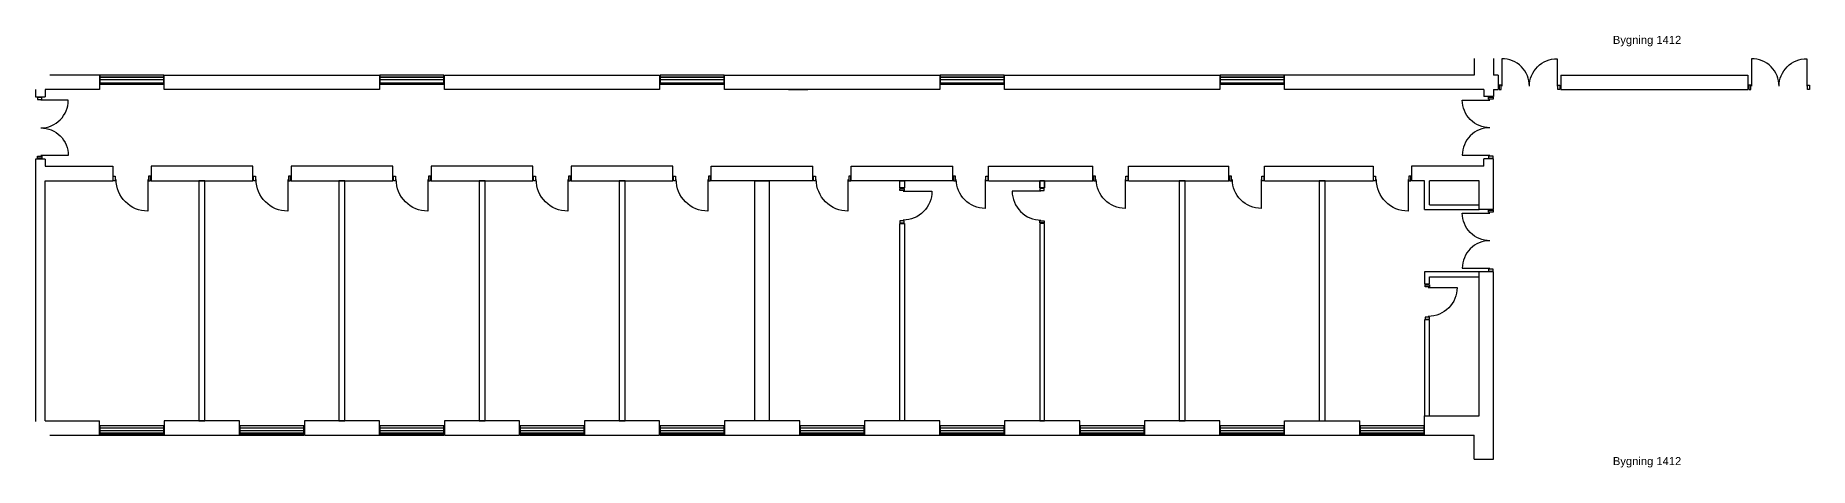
# Model space of a CAD drawing. Header units: millimetres. Extents: x -139113497 to -138993507, y 257886047 to 257896886.
# Drawn here: x -139113497 to -139069157, y 257886089 to 257896886 of the extents above; entities that cross this region are included whole.
import ezdxf

# ---------------------------------------------------------------- set-up
doc = ezdxf.new("R2010")
doc.units = ezdxf.units.MM
doc.header["$LTSCALE"] = 100
for name, color, linetype in [('A10--T', 1, 'Continuous'), ('A21----', 3, 'Continuous'), ('a22--l-', 1, 'Continuous'), ('A22--U-', 1, 'Continuous'), ('A314---', 8, 'Continuous'), ('A314-S-', 8, 'Continuous'), ('A321---', 1, 'Continuous')]:
    doc.layers.add(name, color=color, linetype=linetype)
doc.styles.add('ARIAL', font='arial.ttf')

# ---------------------------------------------------------------- blocks, each defined once
blk = doc.blocks.new('V162')
for p, q in [((1610, 110), (10, 110)), ((1610, 50), (10, 50))]:
    blk.add_line(p, q)
blk.add_lwpolyline([(1610, 0), (1610, 230), (10, 230), (10, 0)], close=True)
blk = doc.blocks.new('D96H')
for points in [[(-945, 110), (-895, 110), (-895, 0), (-945, 0)], [(-15, 0), (-15, 110), (-65, 110), (-65, 0)]]:
    blk.add_lwpolyline(points, close=True)
blk.add_lwpolyline([(-85, 30), (-85, -760, -0.414214), (-875, 30)], format="xyb")
blk = doc.blocks.new('D90V')
for points in [[(20, 0), (70, 0), (70, 110), (20, 110)], [(830, 110), (880, 110), (880, 0), (830, 0)]]:
    blk.add_lwpolyline(points, close=True)
blk.add_lwpolyline([(90, 28), (90, -692, 0.414214), (810, 28)], format="xyb")
blk = doc.blocks.new('DD156')
for points in [[(20, 110), (70, 110), (70, 0), (20, 0)], [(1540, 0), (1540, 110), (1490, 110), (1490, 0)]]:
    blk.add_lwpolyline(points, close=True)
for points in [[(780, 30, -0.414214), (90, -660), (90, 30)], [(780, 30, 0.414214), (1470, -660), (1470, 30)]]:
    blk.add_lwpolyline(points, format="xyb")
blk = doc.blocks.new('V162A3')
for p, q in [((1620, 205), (0, 205)), ((1620, 55), (0, 55))]:
    blk.add_line(p, q)

msp = doc.modelspace()

# ---------------------------------------------------------------- linework, layer by layer
at = {"layer": 'A21----'}
for p, q in [((-139077537, 257896309), (-139077537, 257895897)), ((-139077057, 257896309), (-139077057, 257895897)), ((-139111897, 257895897), (-139113137, 257895897)), ((-139111897, 257895897), (-139111897, 257895537)), ((-139082277, 257895537), (-139082277, 257895897)), ((-139077537, 257895897), (-139082277, 257895897)), ((-139076937, 257895897), (-139077057, 257895897)), ((-139076937, 257895897), (-139076937, 257895537)), ((-139076937, 257895897), (-139076937, 257895537)), ((-139075377, 257895897), (-139070697, 257895897)), ((-139075377, 257895897), (-139075377, 257895537)), ((-139070697, 257895897), (-139070697, 257895537)), ((-139113497, 257895537), (-139113497, 257895357)), ((-139113497, 257895357), (-139113257, 257895357)), ((-139111897, 257895537), (-139113257, 257895537)), ((-139113257, 257895537), (-139113257, 257895357)), ((-139094677, 257895537), (-139094197, 257895537)), ((-139077297, 257895537), (-139082277, 257895537)), ((-139077297, 257895537), (-139077297, 257895362)), ((-139077057, 257895362), (-139077297, 257895362)), ((-139077057, 257895537), (-139076937, 257895537)), ((-139077057, 257895537), (-139077057, 257895362)), ((-139077057, 257895537), (-139076937, 257895537)), ((-139075377, 257895537), (-139070697, 257895537)), ((-139113497, 257893797), (-139113497, 257893617)), ((-139113257, 257893797), (-139113497, 257893797)), ((-139113497, 257893617), (-139113497, 257887241)), ((-139113257, 257893797), (-139113257, 257893617)), ((-139077057, 257893802), (-139077297, 257893802)), ((-139077297, 257893617), (-139077297, 257893802)), ((-139077057, 257892537), (-139077057, 257893802)), ((-139113257, 257887257), (-139113257, 257893257)), ((-139077417, 257892537), (-139077417, 257893257)), ((-139077057, 257892537), (-139077417, 257892537)), ((-139077417, 257887377), (-139077417, 257890978)), ((-139077057, 257890978), (-139077417, 257890978)), ((-139077057, 257886297), (-139077057, 257890978)), ((-139113257, 257887257), (-139111897, 257887257)), ((-139111897, 257886897), (-139111897, 257887257)), ((-139082277, 257887257), (-139081412, 257887257)), ((-139082277, 257886897), (-139082277, 257887257)), ((-139081262, 257887257), (-139080397, 257887257)), ((-139080397, 257886897), (-139080397, 257887257)), ((-139078777, 257886897), (-139078777, 257887377)), ((-139078777, 257887377), (-139077417, 257887377)), ((-139113137, 257886897), (-139111897, 257886897)), ((-139082277, 257886897), (-139080397, 257886897)), ((-139078777, 257886897), (-139077537, 257886897)), ((-139077537, 257886297), (-139077537, 257886897)), ((-139077537, 257886297), (-139077057, 257886297))]:
    msp.add_line(p, q, dxfattribs=at)
for points in [[(-139110277, 257895537), (-139110277, 257895897), (-139104897, 257895897), (-139104897, 257895537), (-139110277, 257895537)], [(-139103277, 257895537), (-139103277, 257895897), (-139097897, 257895897), (-139097897, 257895537), (-139103277, 257895537)], [(-139096277, 257895537), (-139096277, 257895897), (-139090897, 257895897), (-139090897, 257895537), (-139096277, 257895537)], [(-139089277, 257895537), (-139089277, 257895897), (-139083897, 257895897), (-139083897, 257895537), (-139089277, 257895537)], [(-139110277, 257887257), (-139110277, 257886897), (-139108397, 257886897), (-139108397, 257887257), (-139110277, 257887257)], [(-139106777, 257887257), (-139106777, 257886897), (-139104897, 257886897), (-139104897, 257887257), (-139106777, 257887257)], [(-139103277, 257887257), (-139103277, 257886897), (-139101397, 257886897), (-139101397, 257887257), (-139103277, 257887257)], [(-139099777, 257887257), (-139099777, 257886897), (-139097897, 257886897), (-139097897, 257887257), (-139099777, 257887257)], [(-139096277, 257887257), (-139096277, 257886897), (-139094397, 257886897), (-139094397, 257887257), (-139096277, 257887257)], [(-139092777, 257887257), (-139092777, 257886897), (-139090897, 257886897), (-139090897, 257887257), (-139092777, 257887257)], [(-139089277, 257886897), (-139087397, 257886897), (-139087397, 257887257), (-139089277, 257887257)], [(-139085777, 257886897), (-139083897, 257886897), (-139083897, 257887257), (-139085777, 257887257)]]:
    msp.add_lwpolyline(points, close=True, dxfattribs=at)
at = {"layer": 'a22--l-'}
for points in [[(-139109262, 257893257), (-139109412, 257893257), (-139109412, 257887257), (-139109262, 257887257)], [(-139105762, 257893257), (-139105912, 257893257), (-139105912, 257887257), (-139105762, 257887257)], [(-139102262, 257893257), (-139102412, 257893257), (-139102412, 257887257), (-139102262, 257887257)], [(-139098762, 257893257), (-139098912, 257893257), (-139098912, 257887257), (-139098762, 257887257)], [(-139095160, 257887257), (-139095517, 257887257), (-139095517, 257893257), (-139095160, 257893257)], [(-139091777, 257893075), (-139091897, 257893075), (-139091897, 257893257), (-139091777, 257893257)], [(-139088397, 257893075), (-139088277, 257893075), (-139088277, 257893257), (-139088397, 257893257)], [(-139088277, 257893075), (-139088397, 257893075), (-139088397, 257893257), (-139088277, 257893257)], [(-139084762, 257893257), (-139084912, 257893257), (-139084912, 257887257), (-139084762, 257887257)], [(-139081262, 257893257), (-139081412, 257893257), (-139081412, 257887257), (-139081262, 257887257)], [(-139091897, 257892191), (-139091777, 257892191), (-139091777, 257887257), (-139091897, 257887257)], [(-139088277, 257892191), (-139088397, 257892191), (-139088397, 257887257), (-139088277, 257887257)], [(-139077417, 257890978), (-139078777, 257890978), (-139078777, 257890677), (-139078657, 257890677), (-139078657, 257890858), (-139077417, 257890858)], [(-139078657, 257889777), (-139078777, 257889777), (-139078777, 257887377), (-139078657, 257887377)]]:
    msp.add_lwpolyline(points, close=True, dxfattribs=at)
at = {"layer": 'A22--U-'}
for p, q in [((-139113257, 257893617), (-139111567, 257893617)), ((-139111567, 257893617), (-139111567, 257893257)), ((-139096607, 257893257), (-139096607, 257893617)), ((-139096607, 257893617), (-139094067, 257893617)), ((-139094067, 257893257), (-139094067, 257893617)), ((-139093107, 257893257), (-139093107, 257893617)), ((-139093107, 257893617), (-139090567, 257893617)), ((-139090567, 257893257), (-139090567, 257893617)), ((-139089681, 257893257), (-139089681, 257893617)), ((-139089681, 257893617), (-139087067, 257893617)), ((-139087067, 257893257), (-139087067, 257893617)), ((-139086181, 257893257), (-139086181, 257893617)), ((-139086181, 257893617), (-139083667, 257893617)), ((-139083667, 257893257), (-139083667, 257893617)), ((-139082780, 257893617), (-139080067, 257893617)), ((-139082780, 257893257), (-139082780, 257893617)), ((-139080067, 257893617), (-139080067, 257893257)), ((-139077297, 257893617), (-139079107, 257893617)), ((-139079107, 257893617), (-139079107, 257893257)), ((-139113257, 257893257), (-139111567, 257893257)), ((-139094067, 257893257), (-139096607, 257893257)), ((-139090567, 257893257), (-139093107, 257893257)), ((-139089681, 257893257), (-139087067, 257893257)), ((-139086181, 257893257), (-139083667, 257893257)), ((-139082780, 257893257), (-139080067, 257893257)), ((-139078777, 257893257), (-139079107, 257893257)), ((-139078777, 257892537), (-139078777, 257893257)), ((-139078657, 257892657), (-139078657, 257893257)), ((-139077417, 257893257), (-139078657, 257893257)), ((-139078777, 257892537), (-139077417, 257892537)), ((-139078657, 257892657), (-139077417, 257892657))]:
    msp.add_line(p, q, dxfattribs=at)
at = {"layer": 'A22--U-', "linetype": 'ByBlock'}
for points in [[(-139108067, 257893617), (-139110607, 257893617), (-139110607, 257893257), (-139108067, 257893257)], [(-139108067, 257893257), (-139108067, 257893617)], [(-139104567, 257893617), (-139107107, 257893617)], [(-139104567, 257893257), (-139104567, 257893617)], [(-139103607, 257893257), (-139101067, 257893257), (-139101067, 257893617), (-139103607, 257893617)], [(-139107107, 257893257), (-139104567, 257893257)]]:
    msp.add_lwpolyline(points, dxfattribs=at)
at = {"layer": 'A22--U-'}
for points in [[(-139107107, 257893617), (-139107107, 257893257)], [(-139103607, 257893617), (-139103607, 257893257)]]:
    msp.add_lwpolyline(points, dxfattribs=at)
msp.add_lwpolyline([(-139097567, 257893617), (-139100107, 257893617), (-139100107, 257893257), (-139097567, 257893257), (-139097567, 257893257), (-139097567, 257893257), (-139097567, 257893257), (-139097567, 257893257)], close=True, dxfattribs=at)

# ---------------------------------------------------------------- block references
at = {"layer": 'A314---', "rotation": 180}
for p in [(-139110277, 257895907), (-139103277, 257895907), (-139096277, 257895907), (-139089277, 257895907), (-139082277, 257895907), (-139110277, 257887137), (-139106777, 257887137), (-139103277, 257887137), (-139099777, 257887137), (-139096277, 257887137), (-139092777, 257887137), (-139089277, 257887137), (-139085777, 257887137), (-139082277, 257887137), (-139078777, 257887137)]:
    msp.add_blockref('V162A3', p, dxfattribs=at)
at = {"layer": 'A314-S-', "rotation": 180.0000000002084}
for p in [(-139110277, 257895897), (-139103277, 257895897), (-139096277, 257895897), (-139089277, 257895897), (-139082277, 257895897)]:
    msp.add_blockref('V162', p, dxfattribs=at)
at = {"layer": 'A314-S-'}
for p in [(-139111897, 257886897), (-139108397, 257886897), (-139104897, 257886897), (-139101397, 257886897), (-139097897, 257886897), (-139094397, 257886897), (-139090897, 257886897), (-139087397, 257886897), (-139083897, 257886897), (-139080397, 257886897)]:
    msp.add_blockref('V162', p, dxfattribs=at)
at = {"layer": 'A321---'}
for name, p, rotation in [('DD156', (-139075377, 257895647), 180), ('DD156', (-139069137, 257895647), 180), ('DD156', (-139113337, 257893797), 90), ('DD156', (-139077177, 257895362), 270), ('D90V', (-139088394, 257893083), 270), ('DD156', (-139077177, 257892538), 270)]:
    msp.add_blockref(name, p, dxfattribs=dict(at, rotation=rotation))
for p in [(-139110607, 257893257), (-139107107, 257893257), (-139103607, 257893257), (-139100107, 257893257), (-139096607, 257893257), (-139093107, 257893257), (-139079107, 257893257)]:
    msp.add_blockref('D96H', p, dxfattribs=at)
at = {"layer": 'A321---', "xscale": -1, "rotation": 90}
for p in [(-139091782, 257893083), (-139078657, 257890677)]:
    msp.add_blockref('D90V', p, dxfattribs=at)
at = {"layer": 'A321---', "xscale": -1}
for p in [(-139089673, 257893257), (-139086173, 257893257), (-139082772, 257893257)]:
    msp.add_blockref('D90V', p, dxfattribs=at)

# ---------------------------------------------------------------- texts
at = {"layer": 'A10--T', "char_height": 200, "attachment_point": 1, "style": 'ARIAL'}
for insert in [(-139074072, 257896876), (-139074072, 257886349)]:
    msp.add_mtext_dynamic_manual_height_columns('Bygning 1412', width=2016.19, gutter_width=12.5, heights=[0], dxfattribs=dict(at, insert=insert))

doc.saveas('drawing.dxf')
